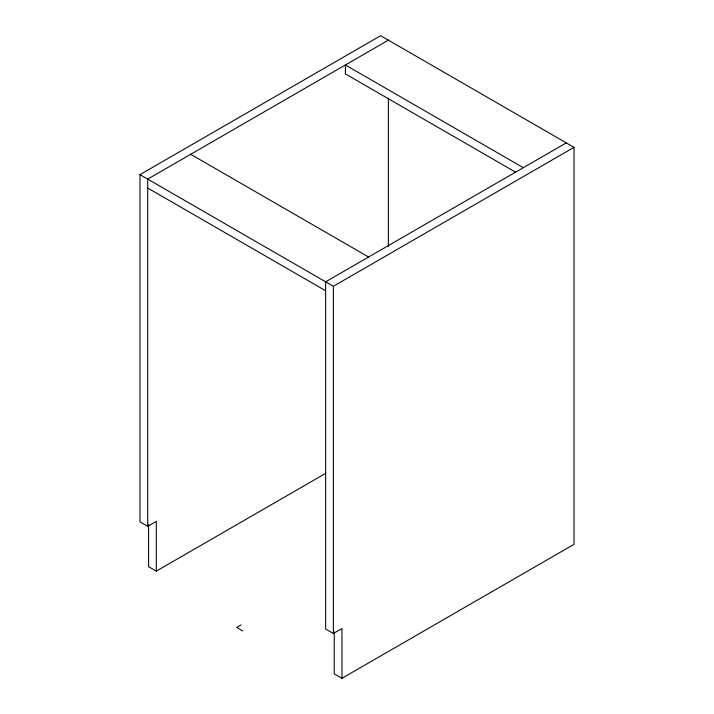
<?xml version="1.0" encoding="UTF-8"?>
<svg xmlns="http://www.w3.org/2000/svg" width="714" height="714" viewBox="0 0 714 714"><rect width="100%" height="100%" fill="white"/><g stroke="black" fill="none" stroke-linecap="round" stroke-linejoin="round"><path stroke-width="1.07" d="M148.574 524.638L148.574 566.648L156.312 571.12L156.312 521.363L147.718 526.325L139.98 521.863L139.98 174.635L380.633 35.7L574.02 147.352L574.02 544.327L341.961 678.3L334.223 673.837L334.223 631.819M388.371 40.163L147.718 179.107L147.718 526.325M566.282 142.88L325.629 281.825L325.629 629.043L333.367 633.505L341.961 628.543L341.961 678.3M139.98 174.635L333.367 286.287L574.02 147.352M156.312 571.12L325.78 473.275M240.975 624.955L236.673 627.436L242.689 630.908M523.308 167.692L345.397 64.974L345.397 73.908L515.615 172.181M190.692 154.295L368.602 257.013M147.718 188.041L325.629 290.75M388.371 98.148L388.371 246.455M333.367 286.287L333.367 633.505"/></g></svg>
